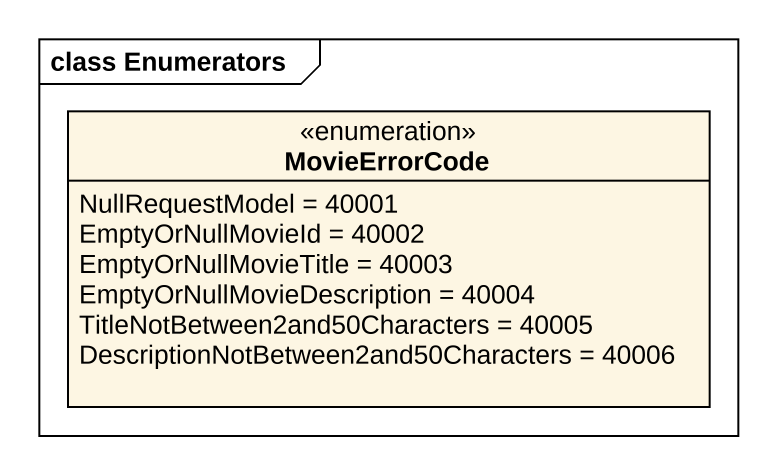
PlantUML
@startuml
mainframe class Enumerators
hide circle
hide empty members
enum MovieErrorCode {
  NullRequestModel = 40001
  EmptyOrNullMovieId = 40002
  EmptyOrNullMovieTitle = 40003
  EmptyOrNullMovieDescription = 40004
  TitleNotBetween2and50Characters = 40005
  DescriptionNotBetween2and50Characters = 40006
}
@enduml
